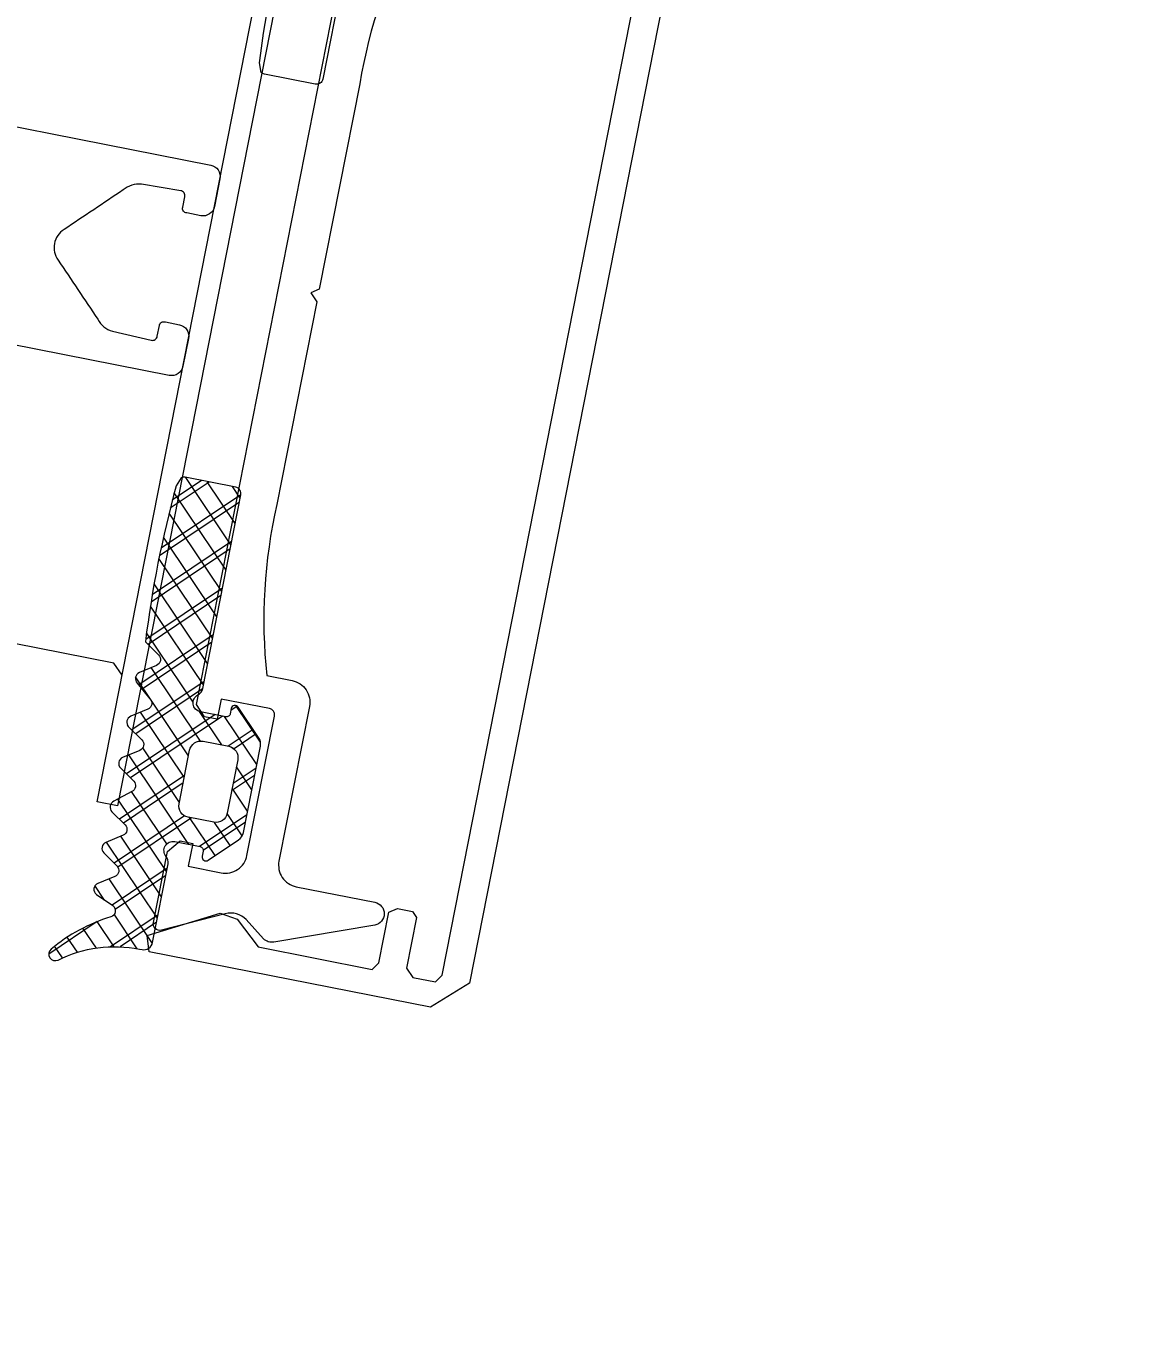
# Model space of a CAD drawing. Header units: millimetres. Extents: x -8428662 to 9409114, y 0 to 249028.
# Drawn here: x -187997.2 to -187944.4, y 112688.6 to 112749.8 of the extents above; entities that cross this region are included whole.
import ezdxf
from ezdxf import colors
from ezdxf.entities.mleader import LeaderData, LeaderLine
from ezdxf.math import Vec2, Vec3

# ---------------------------------------------------------------- set-up
doc = ezdxf.new("R2010")
doc.units = ezdxf.units.MM
doc.header["$MEASUREMENT"] = 0
doc.layers.get('0').update_dxf_attribs({"color": 250, "lineweight": 9})
for name, color, linetype, lineweight in [('_АР ТЕКСТ', 250, 'Continuous', 25), ('АР_Отметки', 250, 'Continuous', 15), ('АР_Перегородки витражные', 152, 'Continuous', 13), ('АР_Размеры дверей', 15, 'Continuous', 0), ('АР_Сущ Несущая стена', 216, 'Continuous', 30)]:
    doc.layers.add(name, color=color, linetype=linetype, lineweight=lineweight)
doc.styles.add('ISOCPEUR', font='isocpeur.ttf', dxfattribs={"width": 0.7})

# ---------------------------------------------------------------- blocks, each defined once
blk = doc.blocks.new('_DotSmall')
at = {"color": 0, "linetype": 'ByBlock', "const_width": 0.5}
blk.add_lwpolyline([(-0.0625, 0, 1), (0.0625, 0, 1)], format="xyb", close=True, dxfattribs=at)
blk = doc.blocks.new('стойка витр.')
h = blk.add_hatch()
h.set_pattern_fill('ANSI37', scale=0.5, angle=-69.23283665521843)
h.set_pattern_definition([(335.7671633447816, (-69115.91679156918, 318510.7132420751), (0.6515825639889636, 1.447617495164233), []), (65.76716334478155, (-69115.91679156918, 318510.7132420751), (-1.447617495164233, 0.6515825639889636), [])])
edge = h.paths.add_edge_path()
edge.add_arc((-61.4231846681505, -46.18171078326122), 0.5487303657935584, 155.7657062155241, 200.7671633447816)
edge.add_line((-61.92355794899049, -45.95647403381008), (-61.2158101547102, -44.38418138318229))
edge.add_arc((-61.04906058835331, -44.45924160668073), 0.1828645893715156, 20.76716334478156, 155.7657062155241)
edge.add_line((-60.87807688978501, -44.39440310015198), (-60.79158864807687, -44.62247867199039))
edge.add_arc((-60.62063568932354, -44.55765182228788), 0.1828317201998032, 200.7671633447816, 290.7671633447816)
edge.add_line((-60.55580883962102, -44.72860478100483), (-59.41573388126562, -44.29627843504568))
edge.add_arc((-59.56703588945675, -43.89728440591716), 0.4267183308264255, -69.23283665521843, 72.29363907948373)
edge.add_arc((-59.30747769982554, -43.08429274379887), 0.4267017864716978, 200.7671633447816, 252.293639079486)
edge.add_line((-59.70645626049372, -43.23558888620755), (-63.00984306025202, -34.52432573194528))
edge.add_arc((-62.72490235927398, -34.41627373836673), 0.3047399585219917, 110.7671633447816, 200.7671633447816)
edge.add_line((-62.83295435277978, -34.13133303751965), (-60.55276270053582, -33.26666451912024))
edge.add_arc((-60.44481104638544, -33.55134061801073), 0.3044569814295733, 76.40287424864536, 110.7671633447816)
edge.add_line((-60.3732352333609, -33.25541671472456), (-60.07017099490622, -33.59351893464918))
edge.add_arc((-108.2133039044274, -55.86215009907028), 53.04387976268197, 16.71140087810911, 24.82292581145404)
edge.add_line((-57.40971669906867, -40.60932389061054), (-57.92081016927841, -41.32469074693654))
edge.add_arc((-57.67080742027611, -41.49902445886983), 0.304784542952794, 145.110888314415, 256.4234383751481)
edge.add_line((-57.74235391136608, -41.79529244099831), (-56.88543317024596, -41.99189640294935))
edge.add_arc((-56.95697966133594, -42.28816438507783), 0.304784542952794, -34.8891116855724, 76.4234383751481)
edge.add_line((-56.70697691233363, -42.46249809701112), (-57.17481998566655, -43.29191928954242))
edge.add_arc((-56.92481723669334, -43.46625300146843), 0.304784542952794, 145.1108883144276, 256.4234383751481)
edge.add_line((-56.99636372778332, -43.76252098359691), (-56.1394429866632, -43.95912494554796))
edge.add_arc((-56.21098947775317, -44.25539292764006), 0.3047845429175452, -34.88911168634446, 76.4234383742182)
edge.add_line((-55.96098672877997, -44.42972663955879), (-56.47208019898972, -45.14509349588479))
edge.add_arc((-56.22207744998741, -45.31942720781808), 0.304784542952794, 145.110888314415, 256.4234383752311)
edge.add_line((-56.29362394107739, -45.61569518994656), (-55.43668121195515, -45.81235713578644))
edge.add_arc((-55.50822770304512, -46.10862511790765), 0.3047845429466369, -34.88911168643649, 76.42343837776687)
edge.add_line((-55.25822495407192, -46.28295882984094), (-55.76931842428166, -46.99832568616694))
edge.add_arc((-55.51931567527936, -47.17265939811477), 0.3047845429466368, 145.1108883110316, 256.4234383751786)
edge.add_line((-55.59086216636933, -47.46892738023598), (-54.69071301640361, -47.77952769444528))
edge.add_arc((-54.76225950749358, -48.07579567657376), 0.304784542952794, -34.88911168566796, 76.42343837513553)
edge.add_line((-54.51225675849128, -48.25012938850705), (-55.0233282406989, -48.96555422872189))
edge.add_arc((-54.7733254917257, -49.13988794066245), 0.3047845429466368, 145.1108883109486, 256.4234383751578)
edge.add_line((-54.84487198281568, -49.43615592278366), (-53.98795124169555, -49.6327598847347))
edge.add_arc((-54.05949773284374, -49.92902786688501), 0.3047845429818857, -34.88911169317796, 76.42343837111807)
edge.add_line((-53.80949498384143, -50.10336157886923), (-54.32058845405118, -50.81872843519523))
edge.add_arc((-54.07058570504887, -50.99306214712851), 0.3047845429527939, 145.110888314415, 256.4234383750821)
edge.add_line((-54.14213219613885, -51.289330129257), (-53.29055360303028, -51.47184183257195))
edge.add_arc((-53.362076024001, -51.76811134383752), 0.3047803799531579, -43.67508993618791, 76.42790436632716)
edge.add_line((-53.141638296569, -51.97858292939782), (-53.80995652789716, -52.62318184232572))
edge.add_arc((-53.58948976171087, -52.83365406201483), 0.304801821276656, 136.3285933989482, 262.747126980386)
edge.add_arc((-54.63612651554286, -61.05759711530845), 7.985474883734515, 59.5860415328172, 82.74712698038475)
edge.add_arc((-50.74783774605021, -54.43386708250182), 0.3048115604497932, 253.2910110232634, 419.5860415328165)
edge.add_arc((-52.57053616183111, -60.50577614369104), 6.03477116777137, 73.29101102326332, 110.7671633447816)
edge.add_line((-54.71029190413537, -54.86308986830409), (-54.82445022999309, -54.90637969896488))
edge.add_arc((-54.97574411131791, -54.50740710097307), 0.4266954176128115, 200.7671633447816, 290.7671633447816)
edge.add_line((-55.37471671431558, -54.65870098416781), (-56.71485841512913, -51.12465313347639))
edge.add_arc((-56.31587985443184, -50.97335699107498), 0.4267017864716978, 149.2366398299847, 200.7671633447816)
edge.add_arc((-57.04912318740389, -50.53689152278093), 0.4266140358978636, -30.76336017001563, 40.01429570365114)
edge.add_arc((-57.04924751253566, -50.53686138928606), 0.4266898917694475, 40.00046259028549, 110.7671633447816)
edge.add_line((-57.20053943697712, -50.13789395169442), (-58.34061702035251, -50.57022129308461))
edge.add_arc((-58.27579017065, -50.74117425180884), 0.1828317201998032, 110.7671633447816, 200.7671633447816)
edge.add_line((-58.44674312937423, -50.80600110151136), (-58.36025488766609, -51.03407667334977))
edge.add_arc((-58.5312385862635, -51.09891517987853), 0.1828645893715156, 245.768620474039, 380.7671633447816)
edge.add_line((-58.60629032819998, -51.26566856380668), (-60.17861897521652, -50.55800074261788))
edge.add_arc((-59.95340767674497, -50.05761600615369), 0.5487303657759914, 200.7671633447816, 245.768620474038)
edge.add_line((-60.46648650063435, -50.25217996134597), (-61.93626349206897, -46.37627473846078))
edge = h.paths.add_edge_path(flags=16)
edge.add_arc((-59.3589242202288, -49.0410722918532), 0.5414973949664272, 200.7671633447816, 290.7671633447816)
edge.add_line((-60.77816753828665, -46.82561758724478), (-59.8652400081919, -49.23307164497237))
edge.add_arc((-60.27185175029445, -46.63361823412561), 0.5414973949664272, 110.7671633447816, 200.7671633447816)
edge.add_line((-59.31039323387085, -45.68990118378861), (-60.46385110344272, -46.12730244614795))
edge.add_arc((-59.11839388072258, -46.19621697176626), 0.5414973949664272, 20.76716334478156, 110.7671633447816)
edge.add_line((-57.69915056266473, -48.4116716763674), (-58.61207809275948, -46.00421761863981))
edge.add_arc((-58.20546635065693, -48.60367102949385), 0.5414973949664272, -69.23283665521843, 20.76716334478156)
edge.add_line((-59.16692486710963, -49.54738807983085), (-58.01346699753776, -49.10998681747151))
at = {"color": 7, "lineweight": 0, "ltscale": 100, "transparency": 33554687}
blk.add_lwpolyline([(-73.40517316877958, -7.111109647914418), (-70.10181337440736, -15.82230158713355, 0.414362099440266), (-69.70872084749863, -15.99923473002855), (-67.42870682594366, -15.13463357074215, 0.1511707915363169), (-67.28675684856717, -15.02397433044825), (-67.28408048482379, -14.56993261339812, 0.03540799054371244), (-69.94453478069045, -7.554127657436766)], format="xyb", dxfattribs=at)
at = {"lineweight": 0, "ltscale": 100, "transparency": 33554687}
for points in [[(-91.4479567084054, -1.960141251613095), (-69.79711318280897, -59.05493725829001), (-67.79633972485317, -59.86096016635565), (-55.14222276612418, -55.06240889040782), (-55.17360051473952, -54.29197395897063), (-58.74284135404741, -53.81994964957266), (-59.49761640312499, -54.23655585793313), (-60.24856024209294, -55.69488708899735), (-65.37859903858043, -57.64024244590109), (-65.73629895772319, -57.38465222291416), (-66.6008891230158, -55.10466719327087), (-67.02936398953898, -55.00637070929224), (-67.71337109521846, -55.26575215648336), (-67.85490698204376, -55.58020167878567), (-66.99031681675115, -57.86018670842168), (-67.20262765098596, -58.33192996972502), (-68.22862381348386, -58.72099664351117), (-68.58632373265573, -58.46540642052423), (-90.15068845250062, -1.598661102303595)], [(-56.0608929025766, -41.98018508909445), (-55.7778211288678, -41.3512860444971), (-17.47126860445132, -26.8251079561378), (-16.84236955983215, -27.10817972981749), (-16.28037825660431, -28.59019029343472)]]:
    blk.add_lwpolyline(points, dxfattribs=at)
for points in [[(-75.65109363460215, -9.228998069294903, -0.08279896819570452), (-71.78454054114991, -16.33338165576424), (-68.2828855071275, -25.56749207813118), (-67.85441064060433, -25.66578856210981), (-68.06674346281216, -26.13747383952432), (-64.60831683766446, -35.257587909633, -0.08279896819570452), (-62.79196445917478, -43.13942544953898), (-63.93198596592993, -43.57173152618634, 0.4143260923033303), (-64.53356650879141, -44.90831919242919), (-61.89652362803463, -51.86238660132221, -0.4143260923197836), (-62.49810417322442, -53.19897426147509), (-66.03213605380733, -54.539109906269, 0.8270430078467679), (-65.84594417811604, -55.60071914693981), (-61.02268547978019, -55.59720897083025, 0.2496293600316565), (-60.5639567229955, -55.36182965500484), (-59.91132736596046, -54.3320132763838, -0.2673491356416615), (-58.97583718542592, -53.89078178507043), (-55.8782996214868, -54.15051325823879, 0.5512236456822476), (-55.5684323037276, -53.73866745794658), (-56.77889371593483, -50.54659564225585), (-57.45105016132584, -50.14953851031169), (-58.02103192274808, -50.36568055463431), (-57.63195425496087, -51.39170570910937), (-59.11396481856355, -51.95369701235177, -0.4143260923197838), (-60.45053247085889, -51.35207201584126), (-62.82818291042349, -45.08204070453939, -0.414362099391309), (-62.65124893639586, -44.68894855178223), (-60.48523126714281, -43.867575801356), (-60.13938200823031, -44.77960460352188), (-59.56940024680807, -44.56346255919925), (-59.28629948117305, -43.93455252060812), (-73.55412178576807, -6.30930235532287)], [(-33.2204523376422, -7.186144611914642), (-64.21182667926769, -18.93829823563283, 0.4143255057077639), (-64.53033920991584, -19.64587643784762), (-64.05480472955969, -20.89989428329136, 0.410627156480438), (-63.35370618529851, -21.2207818566676), (-62.72021259606117, -20.98055557451153, 0.4925517741577297), (-62.57218080674647, -20.68314875576471), (-62.75156135272118, -20.21010964907327, -0.4411110715409258), (-62.61002546586678, -19.89566012677096), (-60.83807044223067, -19.28752400128724, -0.2080566110632873), (-59.94503853938659, -19.40384657128016, -1.575399656426527e-05), (-56.87977393603069, -20.78551547546522, -0.4398191101055806), (-56.36006749374792, -22.15601788895583, -1.575399656426528e-05), (-57.73845635901671, -25.2227588602982, -0.2080566110632873), (-58.32981322327396, -25.9019745689875), (-60.05946139091975, -26.62167684709857, -0.4411110715409258), (-60.37391091321479, -26.48014096025872), (-60.5532914591895, -26.00710185356729, 0.4925517741577297), (-60.86130306290579, -25.88263065828505), (-61.49479665214312, -26.12285694043385, 0.410627156480438), (-61.80683951149695, -26.82793655114801), (-61.3313050311408, -28.08195439658448, 0.4143255057077639), (-60.62370682114852, -28.40042247599195), (-29.6323624739598, -16.64818975485105, 0.5239329190821609)]]:
    blk.add_lwpolyline(points, format="xyb", dxfattribs=at)
blk.add_lwpolyline([(-72.91737339223619, -0.2793946658493951), (-54.81141330953687, -48.02608389785019), (-53.89938450735644, -47.68023463893769), (-72.00534459005576, 0.06645459306309931)], close=True)
at = {"color": 7, "lineweight": 0, "ltscale": 100, "transparency": 33554687}
blk.add_lwpolyline([(-53.29055360303028, -51.47184183257923, -0.5779496213016146), (-53.141638296569, -51.97858292939782), (-53.80995652789716, -52.62318184232572, 0.615333828900983), (-53.62795459362678, -53.13601908472629, -0.1014034095220688), (-50.59355139863328, -54.17098724229436, -0.8870851218243345), (-50.83548992767464, -54.72580403192842, 0.1649969122064492), (-54.71037595931557, -54.86312174275372), (-54.82437231158838, -54.90635015161388, -0.4143043114941015), (-55.37473404189222, -54.65865529014263), (-56.71485869266326, -51.12465240150777, -0.2286961432583318), (-56.6825516007957, -50.75512261017138, 0.3190489133936659), (-56.72238630641368, -50.26258777469775, 0.3190018552396916), (-57.20057019143132, -50.1379056140504), (-58.34056270623114, -50.57020069668943, 0.4143996870833266), (-58.44672253300087, -50.80605541561818), (-58.36026571528055, -51.03404812018562, -0.6683385997492722), (-58.60634048073553, -51.26564599134144), (-60.17864607612137, -50.55798854513705, -0.1988829373258806), (-60.46647005763953, -50.25222332264093), (-61.93627993503469, -46.37623137718037, -0.1988829373551211), (-61.92357014780282, -45.95650113405281), (-61.21583272970747, -44.38423153456097, -0.6683385997492723), (-60.87806606217055, -44.39443165331613), (-60.79160924445023, -44.62242435788357, 0.4143996870833266), (-60.55575452549965, -44.72858418460964), (-59.41576201069984, -44.29628910197061, 0.7102015621310012), (-59.43724861560622, -43.49078250258754, -0.2286961432583318), (-59.70645598293049, -43.23558961817616), (-63.00981577733182, -34.52439767894975, -0.414362099440266), (-62.83288180333329, -34.13130552614166), (-60.55286778177833, -33.26670436685527, -0.1511707915363169), (-60.3732352333609, -33.25541671472456), (-60.07017099493532, -33.59351893464918, -0.03540799054371244), (-57.40971669906867, -40.60932389061054), (-57.92081016927841, -41.32469074693654, 0.527867958552825), (-57.74235391136608, -41.79529244099831), (-56.88543317024596, -41.99189640294935, -0.5278679585528249), (-56.70697691233363, -42.46249809701112), (-57.17481998566655, -43.29191928953514, 0.527867958552825), (-56.99636372778332, -43.76252098359691), (-56.1394429866632, -43.95912494554796, -0.5278679585528249), (-55.96098672877997, -44.42972663955879), (-56.47208019898972, -45.14509349588479, 0.527867958552825), (-56.29362394107739, -45.61569518994656), (-55.43668121195515, -45.81235713578644, -0.5278679585717272), (-55.25822495407192, -46.28295882984094), (-55.76931842428166, -46.99832568616694, 0.5278679585717273), (-55.59086216636933, -47.46892738023598), (-54.69071301640361, -47.77952769444528, -0.5278679585528249), (-54.51225675849128, -48.25012938850705), (-55.02332824072801, -48.96555422872189, 0.5278679585717273), (-54.84487198281568, -49.43615592278366), (-53.98795124169555, -49.6327598847347, -0.5278679585717272), (-53.80949498384143, -50.10336157886923), (-54.32058845405118, -50.81872843519523, 0.5278679585528251), (-54.14213219613885, -51.289330129257)], format="xyb", close=True, dxfattribs=at)
at = {"color": 7}
blk.add_lwpolyline([(-57.69915056266473, -48.4116716763674), (-58.61207809275948, -46.00421761863981, 0.414213562373095), (-59.31039323387085, -45.68990118378861), (-60.46385110341362, -46.12730244614795, 0.414213562373095), (-60.77816753828665, -46.82561758724478), (-59.8652400081919, -49.23307164497237, 0.414213562373095), (-59.16692486710963, -49.54738807983085), (-58.01346699753776, -49.10998681747151, 0.414213562373095)], format="xyb", close=True, dxfattribs=at)
blk = doc.blocks.new('A$Cae753e6d')
h = blk.add_hatch()
h.set_pattern_fill('ANSI37', color=5, scale=0.4999999999999999, angle=11.05056813833426)
h.set_pattern_definition([(56.05056813833426, (-325621.142880525, -14412.63452017483), (-1.316880116997287, 0.8865568269756945), []), (146.0505681383342, (-325621.142880525, -14412.63452017483), (-0.8865568269756945, -1.316880116997287), [])])
edge = h.paths.add_edge_path()
edge.add_arc((20.59773605712689, -113.1527982841944), 0.5487303657935583, 236.0491110090769, 281.0505681383343)
edge.add_line((20.29127997625619, -113.6079792196397), (18.86099249508698, -112.6450208401075))
edge.add_arc((18.96311908843927, -112.4933316382521), 0.1828645893715156, 101.0505681383343, 236.0491110090769)
edge.add_line((18.92806846648455, -112.3138576540514), (19.16746925096959, -112.2671035440726))
edge.add_arc((19.13242493045982, -112.0876618260954), 0.1828317201998032, 281.0505681383343, 371.0505681383343)
edge.add_line((19.31186664837878, -112.0526175056148), (19.07815819128882, -110.8559315245948))
edge.add_arc((18.65935190347955, -110.9377228825033), 0.4267183308264255, 11.05056813833426, 152.5770438730364)
edge.add_arc((17.90182981092948, -110.5446755878656), 0.4267017864716978, 281.0505681383343, 332.5770438730386)
edge.add_line((17.98361799796112, -110.9634656391572), (8.839792482554913, -112.7492217915715))
edge.add_arc((8.781381365726702, -112.4501322099823), 0.3047399585219916, 191.0505681383343, 281.0505681383343)
edge.add_line((8.482291784253903, -112.5085433267668), (8.01486631447915, -110.1151275567972))
edge.add_arc((8.313678155071102, -110.0567706817965), 0.3044569814295733, 156.6862790421981, 191.0505681383343)
edge.add_line((8.034079589531757, -109.9362771314773), (8.418481235043146, -109.6946236218791))
edge.add_arc((22.24230943922885, -160.905510687604), 53.04387976268197, 96.9948056716618, 105.1063306050067)
edge.add_line((15.78265968197957, -108.2564261248917), (16.40150459809229, -108.880923718345))
edge.add_arc((16.61553160997573, -108.6639305022254), 0.3047845429527939, 225.3942931079677, 336.7068431687009)
edge.add_line((16.89547426719218, -108.7844532231102), (17.23388456075918, -107.9730071388767))
edge.add_arc((17.51382721809205, -108.0935298597615), 0.3047845429527939, 45.39429310798031, 156.7068431687008)
edge.add_line((17.72785422985908, -107.8765366436419), (18.46641691029072, -108.4776537893777))
edge.add_arc((18.68044392217416, -108.2606605732872), 0.3047845429527939, 225.3942931079802, 336.7068431687009)
edge.add_line((18.96038657950703, -108.3811832941719), (19.29879687307402, -107.5697372099385))
edge.add_arc((19.57873953029048, -107.6902599308232), 0.3047845429175451, 45.39429310720823, 156.7068431677709)
edge.add_line((19.79276654205751, -107.4732667147327), (20.41161145817023, -108.097764308186))
edge.add_arc((20.62563847005367, -107.8807710920519), 0.3047845429527939, 225.3942931079677, 336.7068431687838)
edge.add_line((20.90558112727012, -108.0012938129512), (21.24405228393152, -107.1898358423641))
edge.add_arc((21.52399494126439, -107.3103585632489), 0.3047845429466368, 45.39429310711621, 156.7068431713195)
edge.add_line((21.73802195303142, -107.0933653471584), (22.35686686914414, -107.7178629406117))
edge.add_arc((22.57089388102759, -107.5008697244775), 0.3047845429466368, 225.3942931045843, 336.7068431687313)
edge.add_line((22.85083653824404, -107.6213924453623), (23.30890373303555, -106.786577799794))
edge.add_arc((23.58884639036842, -106.9071005206933), 0.3047845429527939, 45.39429310788474, 156.7068431686882)
edge.add_line((23.80287340213545, -106.6901073045738), (24.42177918134257, -107.3145930116734))
edge.add_arc((24.63580619322602, -107.0975997955684), 0.3047845429466368, 225.3942931045013, 336.7068431687105)
edge.add_line((24.91574885044247, -107.2181225164531), (25.25415914400946, -106.4066764322197))
edge.add_arc((25.53410180134233, -106.5271991531772), 0.3047845429818856, 45.39429310037474, 156.7068431646707)
edge.add_line((25.74812881322578, -106.3102059370576), (26.3669737293385, -106.9347035305109))
edge.add_arc((26.58100074110553, -106.7177103143913), 0.3047845429527939, 225.3942931079677, 336.7068431686348)
edge.add_line((26.86094339843839, -106.8382330352761), (27.18456197169144, -106.0296740447957))
edge.add_arc((27.46451019868255, -106.1501732989273), 0.3047803799531579, 36.60831485736478, 156.7113091598798)
edge.add_line((27.70916684006806, -105.9684201481141), (28.23172341636382, -106.7359432040976))
edge.add_arc((28.47638558375183, -106.5541615381226), 0.3048018212766559, 216.6119981925009, 343.0305317739388)
edge.add_arc((36.40570711600594, -108.9737788378989), 7.985474883734514, 139.8694463263699, 163.0305317739375)
edge.add_arc((30.53324240748771, -104.02334983123), 0.3048115604497932, 333.5744158168162, 499.8694463263692)
edge.add_arc((36.21042197127827, -106.844686635508), 6.034771167771369, 153.574415816816, 191.0505681383343)
edge.add_line((30.28754513617605, -108.0014031246974), (30.31094690109603, -108.1212300423649))
edge.add_arc((29.89216310868505, -108.2030170070211), 0.4266954176128115, 281.0505681383343, 371.0505681383343)
edge.add_line((29.97395007428713, -108.6218008048018), (26.26441721583251, -109.3462591962743))
edge.add_arc((26.18262902880087, -108.9274691449536), 0.4267017864716978, 229.5200446235374, 281.0505681383343)
edge.add_arc((25.62867177068256, -109.576529424492), 0.4266140358978635, 49.52004462353707, 120.2977004972038)
edge.add_arc((25.62862108647823, -109.5766468803631), 0.4266898917694475, 120.2838673838382, 191.0505681383343)
edge.add_line((25.20984271063935, -109.6584327871533), (25.44355170580093, -110.8551215235348))
edge.add_arc((25.62299342371989, -110.8200772030541), 0.1828317201998032, 191.0505681383343, 281.0505681383343)
edge.add_line((25.65803774422966, -110.9995189210022), (25.8974385287147, -110.9527648110234))
edge.add_arc((25.93248915078584, -111.1322387952532), 0.1828645893715156, 326.0520252675917, 461.0505681383343)
edge.add_line((26.0841835468309, -111.2343576730345), (25.12129791791085, -112.6646941316721))
edge.add_arc((24.66610139573459, -112.3582612032769), 0.5487303657759913, 281.0505681383343, 326.0520252675907)
edge.add_line((24.77127944503445, -112.8968172264576), (20.70291410642676, -113.6913543074188))
edge = h.paths.add_edge_path(flags=16)
edge.add_arc((23.76447425049264, -111.6007387981954), 0.5414973949664271, 281.0505681383343, 371.0505681383343)
edge.add_line((21.34126846131403, -112.6257094549219), (23.86826591857243, -112.1321959633351))
edge.add_arc((21.23747679323424, -112.0942522897385), 0.5414973949664271, 191.0505681383343, 281.0505681383343)
edge.add_line((20.46956775535364, -110.9873105300649), (20.70601962809451, -112.1980439578037))
edge.add_arc((21.00102492049336, -110.8835188619996), 0.5414973949664271, 101.0505681383343, 191.0505681383343)
edge.add_line((23.42423070967197, -109.8585482052731), (20.89723325241357, -110.3520616968599))
edge.add_arc((23.52802237775177, -110.3900053704565), 0.5414973949664271, 11.05056813833426, 101.0505681383343)
edge.add_line((24.29593141563237, -111.4969471301592), (24.05947954289149, -110.2862137024204))
at = {"color": 5, "lineweight": 0, "ltscale": 100, "transparency": 33554687}
for points in [[(17.36150292877574, -107.1583186339558), (16.7894010784803, -106.7731652744842), (8.936789966071956, -66.56448070413899), (9.321943325572647, -65.99237885387265), (10.87754390446935, -65.68857566999213)], [(-28.0568856112659, -135.2833639846795), (31.8729825692717, -123.5792768236715), (33.00512306310702, -121.7432416222728), (30.41110577620566, -108.4607778196223), (29.64642724627629, -108.3616753852984), (28.57877613394521, -111.8000482882926), (28.86201890779193, -112.6143084669893), (30.17268938163761, -113.6006094037293), (31.22431624459568, -118.9853829792264), (30.91202180052642, -119.2948143520334), (28.51882291317452, -119.7621974653448), (28.34962073795032, -120.1679357232351), (28.48983804916497, -120.8859075620858), (28.77588897431269, -121.0784842417925), (31.16908786178101, -120.6111011284811), (31.59823105565738, -120.8999846933002), (31.80855405097827, -121.9769272357516), (31.49625960690901, -122.2863586085878), (-28.19423390808515, -133.9436967605143)]]:
    blk.add_lwpolyline(points, dxfattribs=at)
for points in [[(-13.07851158862468, -78.77317297449918), (-6.725512257195078, -111.3034327009955, 0.4143255057077639), (-6.081841440522112, -111.7367974713125), (-4.765554678393528, -111.4797314129246, 0.410627156480438), (-4.330942539614625, -110.8428481485898), (-4.460804886184633, -110.1778981014504, 0.4925517741577297), (-4.728961246553808, -109.9817950855213), (-5.225489359349012, -110.0787652355502, -0.4411110715409258), (-5.511540284380317, -109.8861885557999), (-5.811890986515209, -108.037014792033, -0.2080566110632873), (-5.546515761641786, -107.1764260924829, -1.575399656426527e-05), (-3.667327771196142, -104.3883248486236, -0.4398191101055806), (-2.228772338363342, -104.1073801597377, -1.575399656426528e-05), (0.5613376825349405, -105.9835843384499, -0.2080566110632873), (1.1310036086943, -106.6810925122263), (1.548460339545272, -108.5073958908761, -0.4411110715409258), (1.355883659794927, -108.7934468159947), (0.8593555469997227, -108.8904169660236, 0.4925517741577297), (0.6846853183815256, -109.1730024180579), (0.8145476649515331, -109.8379524651973, 0.410627156480438), (1.456847651279531, -110.2645186746231), (2.773134413408116, -110.0074526162207, 0.4143255057077639), (3.206458747037686, -109.3637545765087), (-3.14662360935472, -76.83351106449845, 0.5239329190821609)], [(-18.22618970775511, -120.9399131982937, -0.08279896819570452), (-10.57114415278193, -118.3278686887352), (-0.8785091127501801, -116.4349320150359), (-0.7093069375259802, -116.0291937571455), (-0.2802246067440137, -116.3180892082892), (9.292753532063216, -114.4485210959683, -0.08279896819570452), (17.368077808409, -113.988481097942), (17.60177530825604, -115.1851109731797, 0.4143260923033303), (18.81765744555742, -116.0036440314725), (26.11703273502644, -114.5781023574382, -0.4143260923197836), (27.33291486592498, -115.396635416997), (28.05736998352222, -119.1061515123729, 0.8270430078467679), (29.13517455302645, -119.1018035930902), (29.94575960421935, -114.3471439136483, 0.2496293600316565), (29.79117878014222, -113.8552696782572), (28.88628293888178, -113.0381954050972, -0.2673491356416615), (28.60926831420511, -112.0416563920444), (29.38806035020389, -109.0323903082754, 0.5512236456822476), (29.03442044893745, -108.6574589304946), (25.68384462560061, -109.3118143073079), (25.17904030811042, -109.9073151504417), (25.29588311479893, -110.5055996565061), (26.37285608891398, -110.2952707180084), (26.67665927275084, -111.8508712968905, -0.4143260923197838), (25.85808577632997, -113.0667262045899), (19.27671275718603, -114.3520446241891, -0.414362099391309), (18.91912166716065, -114.111304756123), (18.47510117199272, -111.8377323384193), (19.43241724488325, -111.6507719612855), (19.31557443807833, -111.0524874552211), (18.7434666446643, -110.6673036642023), (-20.75008513894863, -118.3802519220189)], [(-19.9346412877785, -118.3687649522763), (-10.79089052358177, -116.5830233985325, 0.414362099440266), (-10.55015141167678, -116.2254317994666), (-11.01754046813585, -113.8322024805384, 0.1511707915363169), (-11.10265467094723, -113.6736123294395), (-11.5497312869411, -113.5943435261725, 0.03540799054371244), (-18.91390973399393, -115.032541023189)]]:
    blk.add_lwpolyline(points, format="xyb", dxfattribs=at)
blk.add_lwpolyline([(27.18456197180785, -106.0296740447957, -0.5779496213016146), (27.70916684006806, -105.9684201481141), (28.23172341636382, -106.7359432040976, 0.615333828900983), (28.76792117010336, -106.6431061958428, -0.1014034095220688), (30.30017333547585, -103.8269092675764, -0.8870851218243345), (30.80619792651851, -104.1590162310022, 0.1649969122064492), (30.28756236704066, -108.0014913536725), (30.3109309283318, -108.1211482548824, -0.4143043114941015), (29.97390211129095, -108.6218101717968), (26.26441644749139, -109.34625934629, -0.2286961432583318), (25.90564032446127, -109.2520483682601, 0.3190489133936659), (25.41344798787031, -109.2081841260224, 0.3190018552396916), (25.2098490151111, -109.6584650687291), (25.44354057172313, -110.8550645124196, 0.4143996870833266), (25.6580947553739, -110.9995077869389), (25.89740855782293, -110.9527706642548, -0.6683385997492722), (26.08415283367503, -111.2344032964465), (25.12128132139333, -112.6647187851777, -0.1988829373258806), (24.77132495946717, -112.8968083376385), (20.70286859211046, -113.6913631962088, -0.1988829373551211), (20.2913046288304, -113.6079958172922), (18.86103811685462, -112.645051555548, -0.6683385997492723), (18.92809843737632, -112.31385180082), (19.16741223982535, -112.2671146781358, 0.4143996870833266), (19.31185551430099, -112.0525604944996), (19.07816395768896, -110.8559610508091, 0.7102015621310012), (18.28058625245467, -110.7411901486339, -0.2286961432583318), (17.98361876618583, -110.9634654891124), (8.839868002105504, -112.7492070428852, -0.414362099440266), (8.482276912080124, -112.5084671748482), (8.01488785550464, -110.1152378559054, -0.1511707915363169), (8.034079589531757, -109.9362771314773), (8.41848123492673, -109.6946236219082, -0.03540799054371244), (15.78265968197957, -108.2564261248917), (16.40150459809229, -108.880923718345, 0.527867958552825), (16.89547426719218, -108.7844532231102), (17.23388456075918, -107.9730071388767, -0.5278679585528249), (17.72785422985908, -107.8765366436419), (18.46641691040713, -108.4776537893777, 0.527867958552825), (18.96038657950703, -108.3811832941719), (19.29879687307402, -107.5697372099385, -0.5278679585528249), (19.79276654205751, -107.4732667147327), (20.41161145817023, -108.0977643081715, 0.527867958552825), (20.90558112727012, -108.0012938129512), (21.24405228404794, -107.1898358423641, -0.5278679585717272), (21.73802195303142, -107.0933653471584), (22.35686686914414, -107.7178629405971, 0.5278679585717273), (22.85083653824404, -107.6213924453623), (23.30890373303555, -106.786577799794, -0.5278679585528249), (23.80287340213545, -106.6901073045738), (24.42177918134257, -107.314593011688, 0.5278679585717273), (24.91574885044247, -107.2181225164531), (25.25415914400946, -106.4066764322197, -0.5278679585717272), (25.74812881322578, -106.3102059370576), (26.3669737293385, -106.9347035305109, 0.5278679585528251), (26.86094339843839, -106.8382330352761)], format="xyb", close=True, dxfattribs=at)
at = {"color": 5}
blk.add_lwpolyline([(-26.58602442033589, -116.7349410198949), (23.53155181894545, -106.9471590939502), (23.34459144191351, -105.9898430211324), (-26.77298479748424, -115.7776249470771)], close=True, dxfattribs=at)
blk.add_lwpolyline([(23.42423070967197, -109.8585482052731), (20.89723325241357, -110.3520616968599, 0.414213562373095), (20.46956775535364, -110.9873105300649), (20.70601962809451, -112.1980439577746, 0.414213562373095), (21.34126846131403, -112.6257094549219), (23.86826591857243, -112.1321959633351, 0.414213562373095), (24.29593141563237, -111.4969471301592), (24.05947954289149, -110.2862137024204, 0.414213562373095)], format="xyb", close=True, dxfattribs=at)
at = {"layer": 'АР_Перегородки витражные', "rotation": 80.28340479355269}
blk.add_blockref('стойка витр.', (-14.5547906588763, -44.81643979817454), dxfattribs=at)
blk = doc.blocks.new('A$Cec9b444d')
at = {"color": 241, "ltscale": 100, "true_color": 0xf7abae, "xscale": -1, "rotation": 89.90413134762046}
blk.add_blockref('A$Cae753e6d', (6134.083444841612, 136.0487856346961), dxfattribs=at)

msp = doc.modelspace()

# ---------------------------------------------------------------- linework, layer by layer
at = {"layer": 'АР_Сущ Несущая стена', "lineweight": 18, "ltscale": 100}
msp.add_arc((-197116.3547424845, 115484.5892881857), 9778.654617052323, 272.5925479651556, 356.6353913736798, dxfattribs=at)

# ---------------------------------------------------------------- block references
at = {"layer": 'АР_Размеры дверей', "ltscale": 100}
msp.add_blockref('A$Cec9b444d', (-194233.915110983, 112600.6824583525), dxfattribs=at)

# ---------------------------------------------------------------- leaders
at = {"layer": '_АР ТЕКСТ'}
ml = msp.add_multileader_mtext('Standard', dxfattribs=at)
ml.set_content('{\\W0.8;-2,550}', color=256, style='ISOCPEUR')
ml.set_leader_properties(color=256, linetype='Continuous', lineweight=-1)
ml.set_arrow_properties(name='DOTSMALL')
ml.build(insert=Vec2(0, 0))
ml.multileader.update_dxf_attribs({"has_text_frame": 1, "text_left_attachment_type": 4, "text_right_attachment_type": 4, "dogleg_length": 100, "arrow_head_size": 180})
ctx = ml.context
ctx.base_point, ctx.char_height, ctx.arrow_head_size, ctx.landing_gap_size, ctx.plane_origin = Vec3(-648899.2115489783, 123943.2638625839, -1.961751612303354), 250, 180, 50, Vec3(-648418.878185545, 121699.245469789, -1.961751612303354)
ctx.left_attachment, ctx.right_attachment = 4, 4
notes = []
notes.append((ctx, [(0, (0, 0, 0), (0, 0), (1, 0), 1, [])]))
ctx.mtext.insert, ctx.mtext.width, ctx.mtext.defined_height, ctx.mtext.line_spacing_style, ctx.mtext.flow_direction = Vec3(-648849.2115489783, 124276.5971959173, -1.961751612303354), 801.0864057841361, 330.709552927064, 2, 5
ml = msp.add_multileader_mtext('Standard', dxfattribs=at)
ml.set_content('{\\W0.8;-2,550}', color=256, style='ISOCPEUR')
ml.set_leader_properties(color=256, linetype='Continuous', lineweight=-1)
ml.set_arrow_properties(name='DOTSMALL')
ml.build(insert=Vec2(0, 0))
ml.multileader.update_dxf_attribs({"has_text_frame": 1, "text_left_attachment_type": 4, "text_right_attachment_type": 4, "dogleg_length": 100, "arrow_head_size": 180})
ctx = ml.context
ctx.base_point, ctx.char_height, ctx.arrow_head_size, ctx.landing_gap_size, ctx.plane_origin = Vec3(-307521.5639566672, 123917.1008524875, -1.961751612303354), 250, 180, 50, Vec3(-307041.2305932338, 121673.0824596926, -1.961751612303354)
ctx.left_attachment, ctx.right_attachment = 4, 4
notes.append((ctx, [(0, (0, 0, 0), (0, 0), (1, 0), 1, [])]))
ctx.mtext.insert, ctx.mtext.width, ctx.mtext.defined_height, ctx.mtext.line_spacing_style, ctx.mtext.flow_direction = Vec3(-307471.5639566672, 124250.4341858209, -1.961751612303354), 801.0864057841361, 330.709552927064, 2, 5
ml = msp.add_multileader_mtext('Standard', dxfattribs=at)
ml.set_content('{\\W0.8;-2,550}', color=256, style='ISOCPEUR')
ml.set_leader_properties(color=256, linetype='Continuous', lineweight=-1)
ml.set_arrow_properties(name='DOTSMALL')
ml.build(insert=Vec2(0, 0))
ml.multileader.update_dxf_attribs({"has_text_frame": 1, "text_left_attachment_type": 4, "text_right_attachment_type": 4, "dogleg_length": 100, "arrow_head_size": 180})
ctx = ml.context
ctx.base_point, ctx.char_height, ctx.arrow_head_size, ctx.landing_gap_size, ctx.plane_origin = Vec3(-660859.4041351055, 120073.2763382189, -1.961751612303354), 250, 180, 50, Vec3(-660379.0707716722, 117829.2579454239, -1.961751612303354)
ctx.left_attachment, ctx.right_attachment = 4, 4
notes.append((ctx, [(0, (0, 0, 0), (0, 0), (1, 0), 1, [])]))
ctx.mtext.insert, ctx.mtext.width, ctx.mtext.defined_height, ctx.mtext.line_spacing_style, ctx.mtext.flow_direction = Vec3(-660809.4041351055, 120406.6096715522, -1.961751612303354), 801.0864057841361, 330.709552927064, 2, 5
ml = msp.add_multileader_mtext('Standard', dxfattribs=at)
ml.set_content('{\\W0.8;-2,550}', color=256, style='ISOCPEUR')
ml.set_leader_properties(color=256, linetype='Continuous', lineweight=-1)
ml.set_arrow_properties(name='DOTSMALL')
ml.build(insert=Vec2(0, 0))
ml.multileader.update_dxf_attribs({"has_text_frame": 1, "text_left_attachment_type": 4, "text_right_attachment_type": 4, "dogleg_length": 100, "arrow_head_size": 180})
ctx = ml.context
ctx.base_point, ctx.char_height, ctx.arrow_head_size, ctx.landing_gap_size, ctx.plane_origin = Vec3(-319481.7565427944, 120047.1133281225, -1.961751612303354), 250, 180, 50, Vec3(-319001.423179361, 117803.0949353275, -1.961751612303354)
ctx.left_attachment, ctx.right_attachment = 4, 4
notes.append((ctx, [(0, (0, 0, 0), (0, 0), (1, 0), 1, [])]))
ctx.mtext.insert, ctx.mtext.width, ctx.mtext.defined_height, ctx.mtext.line_spacing_style, ctx.mtext.flow_direction = Vec3(-319431.7565427944, 120380.4466614558, -1.961751612303354), 801.0864057841361, 330.709552927064, 2, 5
at = {"layer": 'АР_Отметки'}
ml = msp.add_multileader_mtext('Standard', dxfattribs=at)
ml.set_content('%%P0,000', color=256, style='ISOCPEUR')
ml.set_leader_properties(color=256, linetype='Continuous', lineweight=-1)
ml.set_arrow_properties(name='DOTSMALL')
ml.build(insert=Vec2(0, 0))
ml.multileader.update_dxf_attribs({"has_text_frame": 1, "text_left_attachment_type": 4, "text_right_attachment_type": 4, "dogleg_length": 100, "arrow_head_size": 180})
ctx = ml.context
ctx.base_point, ctx.char_height, ctx.arrow_head_size, ctx.landing_gap_size, ctx.plane_origin = Vec3(-188172.5124386176, 132152.9333137182), 250, 180, 50, Vec3(-190605.4279969083, 130585.9244088862)
ctx.left_attachment, ctx.right_attachment = 4, 4
notes.append((ctx, [(0, (0, 0, 0), (0, 0), (1, 0), 1, [])]))
ctx.mtext.insert, ctx.mtext.width, ctx.mtext.line_spacing_style, ctx.mtext.flow_direction = Vec3(-188122.5124386176, 132486.2666470516), 852.6970314602484, 2, 5
ml = msp.add_multileader_mtext('Standard', dxfattribs=at)
ml.set_content('%%P0,000', color=256, style='ISOCPEUR')
ml.set_leader_properties(color=256, linetype='Continuous', lineweight=-1)
ml.set_arrow_properties(name='DOTSMALL')
ml.build(insert=Vec2(0, 0))
ml.multileader.update_dxf_attribs({"has_text_frame": 1, "text_left_attachment_type": 4, "text_right_attachment_type": 4, "dogleg_length": 100, "arrow_head_size": 180})
ctx = ml.context
ctx.base_point, ctx.char_height, ctx.arrow_head_size, ctx.landing_gap_size, ctx.plane_origin = Vec3(-195756.5539536524, 128483.8249865545, -0.1595442850443263), 250, 180, 50, Vec3(-198827.6356693176, 126894.2764455226, -0.1595442850443263)
ctx.left_attachment, ctx.right_attachment = 4, 4
notes.append((ctx, [(0, (0, 0, 0), (0, 0), (1, 0), 1, [])]))
ctx.mtext.insert, ctx.mtext.width, ctx.mtext.line_spacing_style, ctx.mtext.flow_direction = Vec3(-195706.5539536524, 128817.1583198878, -0.1595442850443263), 852.6970314602484, 2, 5
ml = msp.add_multileader_mtext('Standard', dxfattribs=at)
ml.set_content('{\\W0.8;-2,250}', color=256, style='ISOCPEUR')
ml.set_leader_properties(color=256, linetype='Continuous', lineweight=-1)
ml.set_arrow_properties(name='DOTSMALL')
ml.build(insert=Vec2(0, 0))
ml.multileader.update_dxf_attribs({"has_text_frame": 1, "text_left_attachment_type": 4, "text_right_attachment_type": 4, "dogleg_length": 100, "arrow_head_size": 180})
ctx = ml.context
ctx.base_point, ctx.char_height, ctx.arrow_head_size, ctx.landing_gap_size, ctx.plane_origin = Vec3(-643357.0085543207, 128352.8588700729), 250, 180, 50, Vec3(-642978.9253629129, 126878.8351738673)
ctx.left_attachment, ctx.right_attachment = 4, 4
notes.append((ctx, [(0, (0, 0, 0), (0, 0), (1, 0), 1, [])]))
ctx.mtext.insert, ctx.mtext.width, ctx.mtext.defined_height, ctx.mtext.line_spacing_style, ctx.mtext.flow_direction = Vec3(-643307.0085543207, 128686.1922034062), 769.9889591111103, 343.8884462512117, 2, 5
ml = msp.add_multileader_mtext('Standard', dxfattribs=at)
ml.set_content('{\\W0.8;-2,250}', color=256, style='ISOCPEUR')
ml.set_leader_properties(color=256, linetype='Continuous', lineweight=-1)
ml.set_arrow_properties(name='DOTSMALL')
ml.build(insert=Vec2(0, 0))
ml.multileader.update_dxf_attribs({"has_text_frame": 1, "text_left_attachment_type": 4, "text_right_attachment_type": 4, "dogleg_length": 100, "arrow_head_size": 180})
ctx = ml.context
ctx.base_point, ctx.char_height, ctx.arrow_head_size, ctx.landing_gap_size, ctx.plane_origin = Vec3(-301979.3609620095, 128326.6958599765), 250, 180, 50, Vec3(-301601.2777706017, 126852.6721637709)
ctx.left_attachment, ctx.right_attachment = 4, 4
notes.append((ctx, [(0, (0, 0, 0), (0, 0), (1, 0), 1, [])]))
ctx.mtext.insert, ctx.mtext.width, ctx.mtext.defined_height, ctx.mtext.line_spacing_style, ctx.mtext.flow_direction = Vec3(-301929.3609620095, 128660.0291933098), 769.9889591111103, 343.8884462512117, 2, 5
ml = msp.add_multileader_mtext('Standard', dxfattribs=at)
ml.set_content('0,000', color=256, style='ISOCPEUR')
ml.set_leader_properties(color=256, linetype='Continuous', lineweight=-1)
ml.set_arrow_properties(name='DOTSMALL')
ml.build(insert=Vec2(0, 0))
ml.multileader.update_dxf_attribs({"has_text_frame": 1, "text_left_attachment_type": 4, "text_right_attachment_type": 4, "dogleg_length": 100, "arrow_head_size": 180})
ctx = ml.context
ctx.base_point, ctx.char_height, ctx.arrow_head_size, ctx.landing_gap_size, ctx.plane_origin = Vec3(-202684.2395502269, 121780.8524941115, -0.1595442850443263), 250, 180, 50, Vec3(-205755.3212658922, 120191.3039530797, -0.1595442850443263)
ctx.left_attachment, ctx.right_attachment = 4, 4
notes.append((ctx, [(0, (0, 0, 0), (0, 0), (1, 0), 1, [])]))
ctx.mtext.insert, ctx.mtext.width, ctx.mtext.line_spacing_style, ctx.mtext.flow_direction = Vec3(-202634.2395502269, 122114.1858274449, -0.1595442850443263), 852.6970314602484, 2, 5
ml = msp.add_multileader_mtext('Standard', dxfattribs=at)
ml.set_content('{\\W0.8;-2,250}', color=256, style='ISOCPEUR')
ml.set_leader_properties(color=256, linetype='Continuous', lineweight=-1)
ml.set_arrow_properties(name='DOTSMALL')
ml.build(insert=Vec2(0, 0))
ml.multileader.update_dxf_attribs({"has_text_frame": 1, "text_left_attachment_type": 4, "text_right_attachment_type": 4, "dogleg_length": 100, "arrow_head_size": 180})
ctx = ml.context
ctx.base_point, ctx.char_height, ctx.arrow_head_size, ctx.landing_gap_size, ctx.plane_origin = Vec3(-644429.1857169111, 120267.0421383413, 1.149675994230903e-08), 250, 180, 50, Vec3(-649087.6946519411, 116414.7346247101, 1.149675994230903e-08)
ctx.left_attachment, ctx.right_attachment = 4, 4
notes.append((ctx, [(0, (0, 0, 0), (0, 0), (1, 0), 1, [])]))
ctx.mtext.insert, ctx.mtext.width, ctx.mtext.defined_height, ctx.mtext.line_spacing_style, ctx.mtext.flow_direction = Vec3(-644379.1857169111, 120600.3754716746, 1.149675994230903e-08), 769.9889591111103, 343.8884462512117, 2, 5
ml = msp.add_multileader_mtext('Standard', dxfattribs=at)
ml.set_content('{\\W0.8;-2,250}', color=256, style='ISOCPEUR')
ml.set_leader_properties(color=256, linetype='Continuous', lineweight=-1)
ml.set_arrow_properties(name='DOTSMALL')
ml.build(insert=Vec2(0, 0))
ml.multileader.update_dxf_attribs({"has_text_frame": 1, "text_left_attachment_type": 4, "text_right_attachment_type": 4, "dogleg_length": 100, "arrow_head_size": 180})
ctx = ml.context
ctx.base_point, ctx.char_height, ctx.arrow_head_size, ctx.landing_gap_size, ctx.plane_origin = Vec3(-303051.5381246, 120240.8791282449, 1.149675994230903e-08), 250, 180, 50, Vec3(-307710.04705963, 116388.5716146137, 1.149675994230903e-08)
ctx.left_attachment, ctx.right_attachment = 4, 4
notes.append((ctx, [(0, (0, 0, 0), (0, 0), (1, 0), 1, [])]))
ctx.mtext.insert, ctx.mtext.width, ctx.mtext.defined_height, ctx.mtext.line_spacing_style, ctx.mtext.flow_direction = Vec3(-303001.5381246, 120574.2124615782, 1.149675994230903e-08), 769.9889591111103, 343.8884462512117, 2, 5
ml = msp.add_multileader_mtext('Standard', dxfattribs=at)
ml.set_content('{\\W0.8;-2,250}', color=256, style='ISOCPEUR')
ml.set_leader_properties(color=256, linetype='Continuous', lineweight=-1)
ml.set_arrow_properties(name='DOTSMALL')
ml.build(insert=Vec2(0, 0))
ml.multileader.update_dxf_attribs({"has_text_frame": 1, "text_left_attachment_type": 4, "text_right_attachment_type": 4, "dogleg_length": 100, "arrow_head_size": 180})
ctx = ml.context
ctx.base_point, ctx.char_height, ctx.arrow_head_size, ctx.landing_gap_size, ctx.plane_origin = Vec3(-682250.8892585913, 116985.8569053825, 1.149675994230903e-08), 250, 180, 50, Vec3(-683297.3528857331, 115928.762695511, 1.149675994230903e-08)
ctx.left_attachment, ctx.right_attachment = 4, 4
notes.append((ctx, [(0, (0, 0, 0), (0, 0), (1, 0), 1, [])]))
ctx.mtext.insert, ctx.mtext.width, ctx.mtext.defined_height, ctx.mtext.line_spacing_style, ctx.mtext.flow_direction = Vec3(-682200.8892585913, 117319.1902387158, 1.149675994230903e-08), 769.9889591111103, 343.8884462512117, 2, 5
ml = msp.add_multileader_mtext('Standard', dxfattribs=at)
ml.set_content('{\\W0.8;-2,250}', color=256, style='ISOCPEUR')
ml.set_leader_properties(color=256, linetype='Continuous', lineweight=-1)
ml.set_arrow_properties(name='DOTSMALL')
ml.build(insert=Vec2(0, 0))
ml.multileader.update_dxf_attribs({"has_text_frame": 1, "text_left_attachment_type": 4, "text_right_attachment_type": 4, "dogleg_length": 100, "arrow_head_size": 180})
ctx = ml.context
ctx.base_point, ctx.char_height, ctx.arrow_head_size, ctx.landing_gap_size, ctx.plane_origin = Vec3(-340873.2416662802, 116959.6938952861, 1.149675994230903e-08), 250, 180, 50, Vec3(-341919.7052934219, 115902.5996854146, 1.149675994230903e-08)
ctx.left_attachment, ctx.right_attachment = 4, 4
notes.append((ctx, [(0, (0, 0, 0), (0, 0), (1, 0), 1, [])]))
ctx.mtext.insert, ctx.mtext.width, ctx.mtext.defined_height, ctx.mtext.line_spacing_style, ctx.mtext.flow_direction = Vec3(-340823.2416662802, 117293.0272286194, 1.149675994230903e-08), 769.9889591111103, 343.8884462512117, 2, 5
ml = msp.add_multileader_mtext('Standard', dxfattribs=at)
ml.set_content('{\\W0.8;-2,650}', color=256, style='ISOCPEUR')
ml.set_leader_properties(color=256, linetype='Continuous', lineweight=-1)
ml.set_arrow_properties(name='DOTSMALL')
ml.build(insert=Vec2(0, 0))
ml.multileader.update_dxf_attribs({"has_text_frame": 1, "text_left_attachment_type": 4, "text_right_attachment_type": 4, "dogleg_length": 100, "arrow_head_size": 180})
ctx = ml.context
ctx.base_point, ctx.char_height, ctx.arrow_head_size, ctx.landing_gap_size, ctx.plane_origin = Vec3(-648262.8892585913, 114233.6666666667), 250, 180, 50, Vec3(-648459.6456229616, 112502.8541723344)
ctx.left_attachment, ctx.right_attachment = 4, 4
notes.append((ctx, [(0, (0, 0, 0), (0, 0), (1, 0), 1, [])]))
ctx.mtext.insert, ctx.mtext.width, ctx.mtext.defined_height, ctx.mtext.line_spacing_style, ctx.mtext.flow_direction = Vec3(-648212.8892585913, 114567), 881.1857792269554, 430.9869369475685, 2, 5
ml = msp.add_multileader_mtext('Standard', dxfattribs=at)
ml.set_content('{\\W0.8;-2,650}', color=256, style='ISOCPEUR')
ml.set_leader_properties(color=256, linetype='Continuous', lineweight=-1)
ml.set_arrow_properties(name='DOTSMALL')
ml.build(insert=Vec2(0, 0))
ml.multileader.update_dxf_attribs({"has_text_frame": 1, "text_left_attachment_type": 4, "text_right_attachment_type": 4, "dogleg_length": 100, "arrow_head_size": 180})
ctx = ml.context
ctx.base_point, ctx.char_height, ctx.arrow_head_size, ctx.landing_gap_size, ctx.plane_origin = Vec3(-306885.2416662802, 114207.5036565703), 250, 180, 50, Vec3(-307081.9980306504, 112476.691162238)
ctx.left_attachment, ctx.right_attachment = 4, 4
notes.append((ctx, [(0, (0, 0, 0), (0, 0), (1, 0), 1, [])]))
ctx.mtext.insert, ctx.mtext.width, ctx.mtext.defined_height, ctx.mtext.line_spacing_style, ctx.mtext.flow_direction = Vec3(-306835.2416662802, 114540.8369899036), 881.1857792269554, 430.9869369475685, 2, 5
for ctx, leaders in notes:
    for number, flags, end, landing, length, lines in leaders:
        leader = LeaderData()
        leader.index, (leader.has_last_leader_line, leader.has_dogleg_vector, leader.attachment_direction) = number, flags
        leader.last_leader_point, leader.dogleg_vector, leader.dogleg_length = Vec3(end), Vec3(landing), length
        for number, points, colour, breaks in lines:
            line = LeaderLine()
            line.index, line.vertices, line.color, line.breaks = number, Vec3.list(points), colors.encode_raw_color(colour), breaks
            leader.lines.append(line)
        ctx.leaders.append(leader)

doc.saveas('drawing.dxf')
